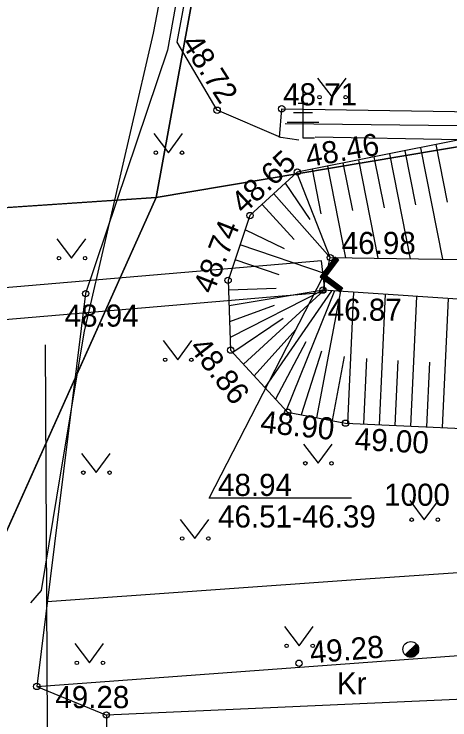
# Model space of a CAD drawing. Extents: x 640539 to 641242, y 6455746 to 6456171.
# Drawn here: x 640976.75 to 640990.56, y 6455997.98 to 6456020.33 of the extents above; entities that cross this region are included whole.
import ezdxf

# ---------------------------------------------------------------- set-up
doc = ezdxf.new("R2010")
doc.units = 0
for name, color, linetype in [('AED', 7, 'Continuous'), ('HALJASTUS', 7, 'Continuous'), ('KORGUS-EH2000', 7, 'Continuous'), ('LIIKLUS', 7, 'Continuous'), ('MOOTPIIR', 7, 'Continuous'), ('PIIR', 7, 'Continuous'), ('PUU', 7, 'Continuous'), ('RAJATIS', 7, 'Continuous'), ('SITRASS', 7, 'Continuous'), ('TEE', 7, 'Continuous'), ('TRUUP', 7, 'Continuous'), ('VEEKOGU', 7, 'Continuous'), ('VTRASS', 7, 'Continuous')]:
    doc.layers.add(name, color=color, linetype=linetype)

msp = doc.modelspace()

# ---------------------------------------------------------------- linework, layer by layer
at = {"layer": 'AED'}
for points in [[(641075.635, 6456040.347), (641074.369, 6456032.864), (641072.7, 6456022.913), (641071.415, 6456015.048), (641058.896, 6456015.289), (641048.803, 6456015.485), (641038.728, 6456015.581), (641028.656, 6456015.785), (641018.581, 6456015.937), (641008.493, 6456016.086), (640998.44, 6456016.234), (640990.858, 6456016.345), (640986.284, 6456016.431)], [(640985.768, 6456016.342), (640985.195, 6456016.423), (640983.181, 6456017.289), (640981.919, 6456019.444), (640984.826, 6456035.036)]]:
    msp.add_lwpolyline(points, dxfattribs=at)
at = {"layer": 'HALJASTUS'}
for p, q in [((640986.362, 6456018.307), (640986.825, 6456017.701)), ((640986.825, 6456017.701), (640987.271, 6456018.307)), ((640981.177, 6456016.549), (640981.641, 6456015.943)), ((640981.641, 6456015.943), (640982.086, 6456016.549)), ((640978.108, 6456013.212), (640978.571, 6456012.605)), ((640978.571, 6456012.605), (640979.017, 6456013.212)), ((640981.475, 6456009.994), (640981.939, 6456009.387)), ((640981.939, 6456009.387), (640982.384, 6456009.994)), ((640985.915, 6456006.716), (640986.378, 6456006.109)), ((640986.378, 6456006.109), (640986.824, 6456006.716)), ((640978.883, 6456006.418), (640979.346, 6456005.812)), ((640979.346, 6456005.812), (640979.792, 6456006.418)), ((640989.282, 6456004.928), (640989.745, 6456004.322)), ((640989.745, 6456004.322), (640990.191, 6456004.928)), ((640982.011, 6456004.332), (640982.475, 6456003.726)), ((640982.475, 6456003.726), (640982.92, 6456004.332)), ((640985.319, 6456000.936), (640985.782, 6456000.329)), ((640985.782, 6456000.329), (640986.228, 6456000.936)), ((640978.674, 6456000.399), (640979.138, 6455999.792)), ((640979.138, 6455999.792), (640979.583, 6456000.399))]:
    msp.add_line(p, q, dxfattribs=at)
msp.add_lwpolyline([(641070.639, 6456015.483), (641058.639, 6456015.73), (641046.515, 6456015.964), (641033.806, 6456016.126), (641020.779, 6456016.255), (641007.408, 6456016.557), (640995.34, 6456016.736), (640985.332, 6456016.859)], dxfattribs=at)
for centre in [(640986.424, 6456017.701), (640987.253, 6456017.701), (640981.24, 6456015.943), (640982.068, 6456015.943), (640978.17, 6456012.605), (640978.999, 6456012.605), (640981.537, 6456009.387), (640982.366, 6456009.387), (640985.977, 6456006.109), (640986.806, 6456006.109), (640978.945, 6456005.812), (640979.774, 6456005.812), (640989.344, 6456004.322), (640990.173, 6456004.322), (640982.074, 6456003.726), (640982.903, 6456003.726), (640985.381, 6456000.329), (640986.21, 6456000.329), (640978.737, 6455999.792), (640979.565, 6455999.792)]:
    msp.add_circle(centre, 0.055, dxfattribs=at)
at = {"layer": 'KORGUS-EH2000'}
for centre in [(640985.229, 6456017.333), (640983.181, 6456017.289), (640985.721, 6456015.329), (640984.222, 6456013.953), (640986.765, 6456012.622), (640983.529, 6456011.901), (640986.538, 6456011.592), (640979.016, 6456011.48), (640983.609, 6456009.691), (640985.414, 6456007.725), (640987.249, 6456007.379), (640985.776, 6455999.778), (640977.468, 6455999.042), (640979.674, 6455998.138)]:
    msp.add_circle(centre, 0.1, dxfattribs=at)
at = {"layer": 'LIIKLUS'}
msp.add_line((640989.138, 6456000.04), (640989.492, 6456000.393), dxfattribs=at)
msp.add_circle((640989.315, 6456000.216), 0.25, dxfattribs=at)
for radius, start, end in [(0.225, 224.8541, 45.0356), (0.2, 224.8427, 45.047), (0.175, 224.8281, 45.0616), (0.15, 224.8087, 45.081), (0.125, 224.7814, 45.1083), (0.1, 224.7406, 45.1491), (0.075, 224.6725, 45.2172), (0.05, 224.5363, 45.3534), (0.025, 224.1278, 45.7619)]:
    msp.add_arc((640989.315, 6456000.216), radius, start, end, dxfattribs=at)
at = {"layer": 'MOOTPIIR'}
msp.add_lwpolyline([(641017.427, 6456056.959), (640989.537, 6456061.875), (640986.051, 6456043.922), (640981.611, 6456019.191), (640979.016, 6456011.48), (640977.468, 6455999.042), (640979.674, 6455998.138), (640979.671, 6455995.359), (640979.844, 6455993.002), (640986.468, 6455993.088), (640999.102, 6455993.535), (641026.515, 6455994.727)], dxfattribs=at)
at = {"layer": 'PIIR'}
for points in [[(640944.82, 6456012.07), (640952.26, 6456065.32), (640961.05, 6456128.94), (640968.72, 6456127.61), (640998.05, 6456122.31), (641009.77, 6456119.84), (641004.12, 6456092.12), (640996.07, 6456060.07), (640989.77, 6456061.16), (640981.25, 6456014.52)], [(640981.25, 6456014.52), (640989.77, 6456061.16), (640996.07, 6456060.07), (641054.76, 6456050), (641076.86, 6456046.01), (641075.96, 6456039.83), (641071.66, 6456014.53), (641048.87, 6456017.91), (641018.09, 6456020.72)], [(640981.25, 6456014.52), (641018.09, 6456020.72), (641048.87, 6456017.91), (641071.66, 6456014.53), (641086.43, 6456012.78), (641194.48, 6456014.88), (641219.19, 6456016.34), (641224.33, 6456016.64), (641234.96, 6456017.83), (641241.97, 6456004.88), (641237.34, 6455995.26), (641222.72, 6455998.58), (641084.78, 6455991.92), (641061.51, 6455993.34), (640998.61, 6455989.99), (640969.54, 6455988.44)], [(640538.96, 6455979.45), (640560.63, 6455982.28), (640631.81, 6455988.82), (640647.96, 6455989.74), (640673.73, 6455991.44), (640699.51, 6455993.13), (640714.97, 6455994.13), (640740.75, 6455995.82), (640771.74, 6455997.8), (640883.87, 6456008.05), (640929.83, 6456011.07), (640944.82, 6456012.07), (640981.25, 6456014.52), (640969.54, 6455988.44), (640941.78, 6455982.13), (640893.91, 6455978.81), (640616.7, 6455958.22), (640541.73, 6455953.75)]]:
    msp.add_lwpolyline(points, close=True, dxfattribs=at)
at = {"layer": 'PUU'}
for p, q in [((640985.902, 6456016.401), (640985.902, 6456017.976)), ((640986.052, 6456017.501), (640985.752, 6456017.501)), ((640986.202, 6456017.201), (640985.602, 6456017.201)), ((640986.402, 6456016.901), (640985.402, 6456016.901)), ((640986.262, 6456016.401), (640985.902, 6456016.401))]:
    msp.add_line(p, q, dxfattribs=at)
at = {"layer": 'RAJATIS'}
msp.add_lwpolyline([(640985.162, 6456016.428), (640985.229, 6456017.333), (640995.494, 6456017.168), (641007.193, 6456017.015), (641020.832, 6456016.811), (641034.071, 6456016.576), (641046.353, 6456016.397), (641058.629, 6456016.184), (641070.658, 6456015.958), (641072.39, 6456026.455), (641073.836, 6456035.168), (641074.606, 6456040.047), (641074.789, 6456040.024), (641075.397, 6456040.384)], dxfattribs=at)
at = {"layer": 'SITRASS'}
for points in [[(640977.28, 6456001.691), (640977.618, 6456002.079), (640978.23, 6456005.808), (640978.985, 6456010.295), (640981.169, 6456019.732), (640983.42, 6456031.417), (640984.707, 6456039.332), (640985.604, 6456043.538), (640985.312, 6456043.739), (640982.729, 6456044.2)], [(640977.802, 6456001.728), (640987.726, 6456002.44), (641000.546, 6456003.312)]]:
    msp.add_lwpolyline(points, dxfattribs=at)
at = {"layer": 'TEE'}
for points in [[(640977.468, 6455999.042), (640993.413, 6456000.209), (641010.613, 6456000.801), (641027.813, 6456001.566), (641042.938, 6456001.993), (641056.401, 6456002.361), (641065.772, 6456002.646), (641069.505, 6456004.072), (641072.028, 6456005.948), (641073.761, 6456009.069), (641074.292, 6456010.305), (641075.079, 6456010.212)], [(641073.233, 6456003.059), (641071.869, 6456002.162), (641070.211, 6456001.458), (641068.709, 6456001.085), (641066.263, 6456000.876), (641050.599, 6456000.84), (641032.399, 6456000.457), (641014.523, 6455999.841), (640997.855, 6455998.946), (640979.674, 6455998.138)]]:
    msp.add_lwpolyline(points, dxfattribs=at)
at = {"layer": 'TRUUP'}
for p, q in [((640986.91, 6456012.636), (640986.443, 6456012.013)), ((640986.967, 6456012.593), (640986.543, 6456012.027)), ((640987.024, 6456012.551), (640986.643, 6456012.041)), ((640986.991, 6456012.508), (640986.708, 6456012.367)), ((640987.023, 6456012.551), (640986.742, 6456012.411)), ((640987, 6456012.568), (640986.775, 6456012.456)), ((640986.978, 6456012.585), (640986.808, 6456012.5)), ((640986.955, 6456012.601), (640986.841, 6456012.545)), ((640986.933, 6456012.618), (640986.875, 6456012.589)), ((640987.024, 6456012.551), (640986.91, 6456012.636)), ((640986.825, 6456012.285), (640986.542, 6456012.144)), ((640986.858, 6456012.33), (640986.575, 6456012.189)), ((640986.892, 6456012.374), (640986.608, 6456012.233)), ((640986.925, 6456012.419), (640986.642, 6456012.278)), ((640986.958, 6456012.463), (640986.675, 6456012.322)), ((640986.725, 6456012.152), (640986.444, 6456012.012)), ((640986.692, 6456012.107), (640986.467, 6456011.995)), ((640986.759, 6456012.196), (640986.475, 6456012.055)), ((640986.659, 6456012.063), (640986.489, 6456011.978)), ((640986.792, 6456012.241), (640986.509, 6456012.1)), ((640986.643, 6456012.041), (640987.152, 6456011.66)), ((640986.443, 6456012.013), (640987.067, 6456011.546)), ((640986.654, 6456012.033), (640986.512, 6456011.962)), ((640986.677, 6456012.016), (640986.534, 6456011.945)), ((640986.543, 6456012.027), (640987.109, 6456011.603)), ((640986.699, 6456011.999), (640986.556, 6456011.928)), ((640986.721, 6456011.982), (640986.579, 6456011.911)), ((640986.744, 6456011.966), (640986.601, 6456011.895)), ((640986.766, 6456011.949), (640986.624, 6456011.878)), ((640986.789, 6456011.932), (640986.646, 6456011.861)), ((640986.811, 6456011.915), (640986.668, 6456011.844)), ((640986.834, 6456011.899), (640986.691, 6456011.828)), ((640986.856, 6456011.882), (640986.713, 6456011.811)), ((640986.878, 6456011.865), (640986.736, 6456011.794)), ((640986.901, 6456011.848), (640986.758, 6456011.777)), ((640986.923, 6456011.831), (640986.781, 6456011.76)), ((640986.946, 6456011.815), (640986.803, 6456011.744)), ((640986.968, 6456011.798), (640986.825, 6456011.727)), ((640986.99, 6456011.781), (640986.848, 6456011.71)), ((640987.013, 6456011.764), (640986.87, 6456011.693)), ((640987.035, 6456011.748), (640986.893, 6456011.677)), ((640987.058, 6456011.731), (640986.915, 6456011.66)), ((640987.08, 6456011.714), (640986.937, 6456011.643)), ((640987.103, 6456011.697), (640986.96, 6456011.626)), ((640987.125, 6456011.681), (640986.982, 6456011.61)), ((640987.147, 6456011.664), (640987.005, 6456011.593)), ((640987.125, 6456011.625), (640987.027, 6456011.576)), ((640987.152, 6456011.66), (640987.067, 6456011.546)), ((640987.092, 6456011.58), (640987.05, 6456011.559))]:
    msp.add_line(p, q, dxfattribs=at)
for points in [[(640986.484, 6456012.524), (640974.1, 6456011.463), (640974.218, 6456010.469), (640986.602, 6456011.53), (640986.484, 6456012.524)], [(640987.439, 6456005), (640982.925, 6456005), (640986.543, 6456012.027)]]:
    msp.add_lwpolyline(points, dxfattribs=at)
at = {"layer": 'VEEKOGU'}
for p, q in [((640990.331, 6456012.569), (640989.632, 6456016.102)), ((640990.482, 6456014.38), (640990.122, 6456016.199)), ((640989.308, 6456012.584), (640988.651, 6456015.908)), ((640989.48, 6456014.291), (640989.141, 6456016.005)), ((640987.477, 6456014.112), (640987.179, 6456015.617)), ((640988.286, 6456012.599), (640987.67, 6456015.714)), ((640988.479, 6456014.202), (640988.16, 6456015.811)), ((640986.478, 6456014.008), (640986.198, 6456015.423)), ((640987.263, 6456012.615), (640986.689, 6456015.52)), ((640986.765, 6456012.622), (640985.711, 6456015.32)), ((640986.133, 6456013.829), (640985.343, 6456014.982)), ((640986.765, 6456012.622), (640984.974, 6456014.644)), ((640985.626, 6456013.194), (640984.606, 6456014.306)), ((640985.311, 6456012.904), (640984.069, 6456013.499)), ((640986.65, 6456012.1), (640983.909, 6456013.026)), ((640985.145, 6456012.08), (640983.749, 6456012.552)), ((640985.051, 6456011.643), (640983.54, 6456011.588)), ((640986.538, 6456011.592), (640983.558, 6456011.089)), ((640986.538, 6456011.592), (640983.595, 6456010.089)), ((640986.567, 6456011.59), (640984.016, 6456009.248)), ((640986.805, 6456011.574), (640984.692, 6456008.511)), ((640986.9, 6456011.568), (640985.368, 6456007.775)), ((640987.085, 6456011.555), (640986.33, 6456007.552)), ((640987.503, 6456011.527), (640987.314, 6456007.376)), ((640988.501, 6456011.46), (640988.313, 6456007.33)), ((640989.499, 6456011.393), (640989.312, 6456007.285)), ((640990.497, 6456011.326), (640990.311, 6456007.239)), ((640984.984, 6456011.105), (640983.576, 6456010.589)), ((640985.271, 6456010.692), (640983.678, 6456009.616)), ((640985.673, 6456010.341), (640984.354, 6456008.88)), ((640985.989, 6456009.951), (640985.03, 6456008.143)), ((640986.483, 6456009.663), (640985.839, 6456007.645)), ((640987.205, 6456009.491), (640986.822, 6456007.46)), ((640987.908, 6456009.423), (640987.814, 6456007.353)), ((640988.906, 6456009.367), (640988.813, 6456007.308)), ((640989.905, 6456009.311), (640989.811, 6456007.262))]:
    msp.add_line(p, q, dxfattribs=at)
for points in [[(640990.858, 6456016.345), (640985.721, 6456015.329), (640984.222, 6456013.953), (640983.529, 6456011.901), (640983.609, 6456009.691), (640985.414, 6456007.725), (640987.249, 6456007.379), (640999.27, 6456006.831), (641020.903, 6456006.365), (641039.864, 6456006.503), (641054.167, 6456006.252), (641066.695, 6456006.341), (641071.16, 6456006.873), (641071.965, 6456008.266), (641072.744, 6456013.13), (641071.862, 6456013.875), (641068.45, 6456015.105)], [(640986.765, 6456012.622), (641005.629, 6456012.34), (641020.86, 6456012.044), (641040.619, 6456011.974), (641058.046, 6456011.689), (641069.97, 6456011.233), (641070.005, 6456010.365), (641058.603, 6456010.375), (641040.252, 6456010.493), (641020.916, 6456010.514), (641002.823, 6456010.499), (640986.538, 6456011.592), (640986.765, 6456012.622)]]:
    msp.add_lwpolyline(points, dxfattribs=at)
at = {"layer": 'VTRASS'}
msp.add_lwpolyline([(640977.836, 6455991.736), (640977.794, 6455999.78), (640977.741, 6456009.858)], dxfattribs=at)

# ---------------------------------------------------------------- texts
at = {"layer": 'KORGUS-EH2000'}
for s, rotation, p in [('48.72', 302.7843, (640982.023, 6456019.407)), ('48.46', 9.8579, (640986.049, 6456015.482)), ('48.65', 43.0838, (640984.023, 6456013.971)), ('48.74', 68.6002, (640983.049, 6456011.438)), ('48.86', 307.5686, (640982.273, 6456009.763)), ('48.90', 354.0075, (640984.526, 6456007.088)), ('49.00', 357.0492, (640987.528, 6456006.534)), ('49.28', 4.6929, (640986.148, 6455999.772))]:
    msp.add_text(s, height=0.7, rotation=rotation, dxfattribs=at).set_placement(p)
for s, p in [('48.71', (640985.273, 6456017.441)), ('46.98', (640987.131, 6456012.736)), ('48.94', (640978.352, 6456010.436)), ('46.87', (640986.686, 6456010.62)), ('49.28', (640978.056, 6455998.356))]:
    msp.add_text(s, height=0.7, dxfattribs=at).set_placement(p)
at = {"layer": 'TEE'}
msp.add_text('Kr', height=0.7, dxfattribs=at).set_placement((640986.978, 6455998.791))
at = {"layer": 'TRUUP'}
for s, p in [('48.94', (640983.211, 6456005.075)), ('1000 bet', (640988.473, 6456004.763)), ('46.51-46.39', (640983.211, 6456004.075))]:
    msp.add_text(s, height=0.7, dxfattribs=at).set_placement(p)

doc.saveas('drawing.dxf')
